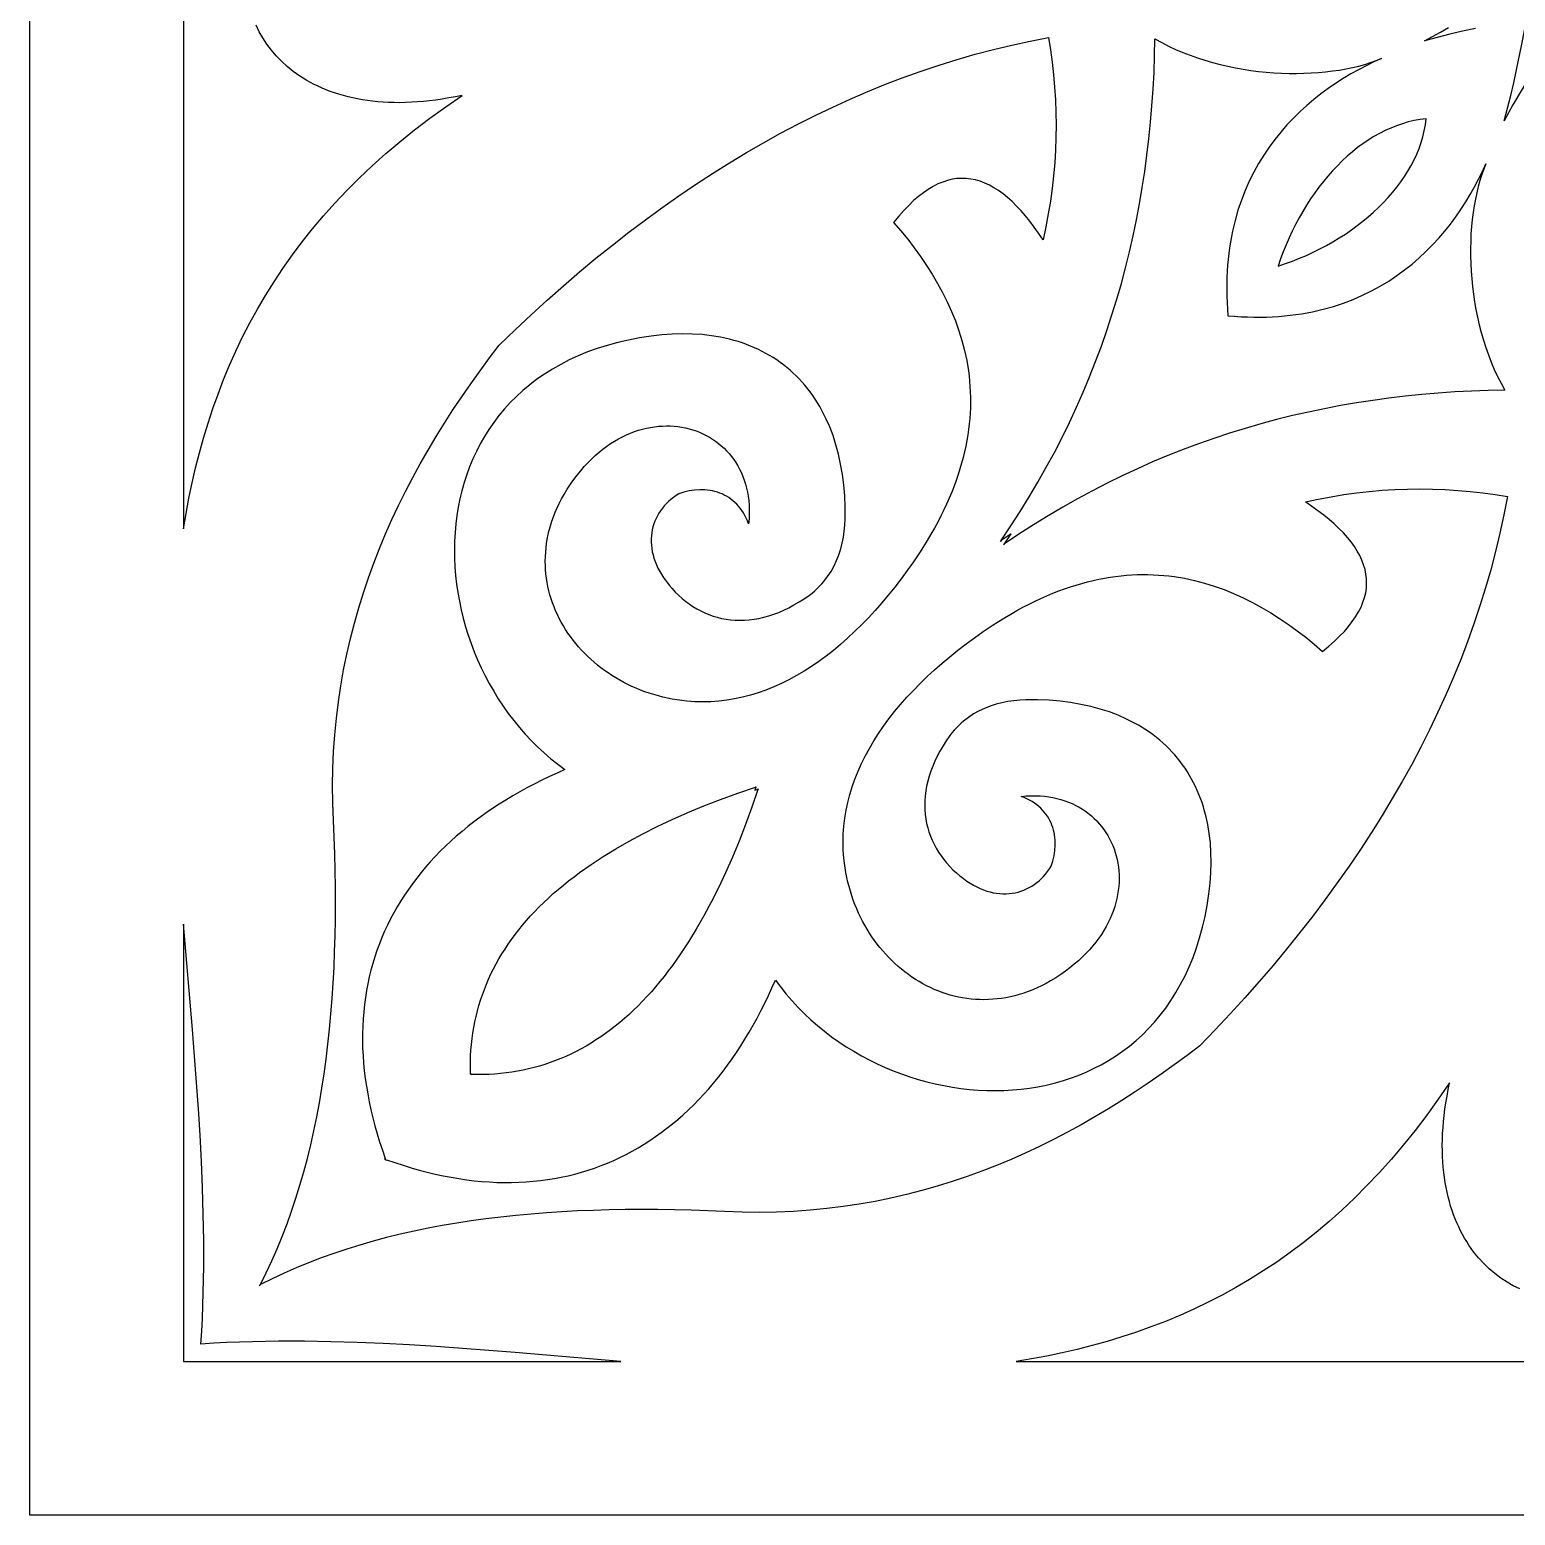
# Model space of a CAD drawing. Extents: x 38.7 to 88.7, y 79 to 129.
# Drawn here: x 38.68 to 62.83, y 79.02 to 103.17 of the extents above; entities that cross this region are included whole.
import ezdxf

# ---------------------------------------------------------------- set-up
doc = ezdxf.new("R2010")
doc.units = 0
doc.header["$MEASUREMENT"] = 0
doc.layers.add('LAYER_1', color=18, linetype='CONTINUOUS')

msp = doc.modelspace()

# ---------------------------------------------------------------- linework, layer by layer
at = {"layer": 'LAYER_1'}
for points in [[(38.681, 129.025), (88.681, 129.025), (88.681, 79.025), (38.681, 79.025)], [(42.419, 82.763), (42.413, 82.761), (42.431, 82.777), (42.526, 82.967), (42.617, 83.161), (42.703, 83.358), (42.786, 83.558), (42.864, 83.761), (42.938, 83.968), (43.008, 84.178), (43.074, 84.391), (43.136, 84.607), (43.195, 84.826), (43.249, 85.048), (43.3, 85.273), (43.347, 85.501), (43.391, 85.732), (43.43, 85.966), (43.467, 86.202), (43.5, 86.441), (43.529, 86.683), (43.555, 86.927), (43.578, 87.174), (43.598, 87.424), (43.614, 87.676), (43.628, 87.93), (43.638, 88.187), (43.645, 88.446), (43.65, 88.707), (43.651, 88.971), (43.65, 89.237), (43.646, 89.505), (43.639, 89.775), (43.63, 90.047), (43.618, 90.321), (43.608, 90.606), (43.605, 90.888), (43.609, 91.166), (43.621, 91.441), (43.64, 91.713), (43.666, 91.981), (43.698, 92.247), (43.738, 92.509), (43.784, 92.768), (43.836, 93.025), (43.894, 93.278), (43.959, 93.529), (44.029, 93.777), (44.105, 94.022), (44.187, 94.264), (44.275, 94.504), (44.368, 94.742), (44.466, 94.977), (44.569, 95.21), (44.677, 95.44), (44.79, 95.668), (44.908, 95.894), (45.03, 96.118), (45.157, 96.34), (45.287, 96.559), (45.422, 96.777), (45.561, 96.993), (45.704, 97.208), (45.851, 97.42), (46.001, 97.631), (46.154, 97.84), (46.311, 98.048), (46.57, 98.297), (46.831, 98.541), (47.093, 98.779), (47.356, 99.011), (47.62, 99.237), (47.885, 99.458), (48.152, 99.672), (48.42, 99.881), (48.689, 100.084), (48.959, 100.281), (49.231, 100.472), (49.504, 100.657), (49.778, 100.836), (50.054, 101.009), (50.331, 101.176), (50.609, 101.336), (50.888, 101.491), (51.169, 101.639), (51.451, 101.781), (51.735, 101.917), (52.019, 102.047), (52.305, 102.17), (52.593, 102.287), (52.882, 102.397), (53.172, 102.501), (53.464, 102.599), (53.757, 102.69), (54.052, 102.775), (54.347, 102.853), (54.645, 102.924), (54.944, 102.989), (55.244, 103.048), (55.275, 102.846), (55.302, 102.644), (55.325, 102.441), (55.342, 102.238), (55.355, 102.034), (55.362, 101.83), (55.365, 101.625), (55.363, 101.42), (55.355, 101.214), (55.343, 101.008), (55.325, 100.801), (55.301, 100.594), (55.273, 100.387), (55.239, 100.179), (55.199, 99.97), (55.153, 99.761), (55.082, 99.866), (55.011, 99.966), (54.939, 100.06), (54.867, 100.148), (54.795, 100.231), (54.722, 100.308), (54.65, 100.38), (54.577, 100.445), (54.503, 100.504), (54.43, 100.558), (54.356, 100.605), (54.282, 100.646), (54.207, 100.681), (54.132, 100.71), (54.057, 100.731), (53.982, 100.747), (53.906, 100.756), (53.83, 100.758), (53.753, 100.753), (53.677, 100.742), (53.599, 100.724), (53.522, 100.698), (53.444, 100.666), (53.366, 100.626), (53.287, 100.579), (53.208, 100.525), (53.129, 100.464), (53.049, 100.395), (52.969, 100.318), (52.888, 100.234), (52.807, 100.142), (52.725, 100.042), (52.841, 99.906), (52.953, 99.768), (53.06, 99.629), (53.162, 99.487), (53.26, 99.343), (53.352, 99.198), (53.439, 99.05), (53.521, 98.9), (53.596, 98.749), (53.665, 98.595), (53.728, 98.439), (53.785, 98.281), (53.834, 98.121), (53.877, 97.959), (53.912, 97.795), (53.939, 97.628), (53.95, 97.545), (53.959, 97.46), (53.965, 97.375), (53.97, 97.29), (53.973, 97.203), (53.973, 97.117), (53.972, 97.03), (53.968, 96.942), (53.962, 96.854), (53.953, 96.765), (53.943, 96.676), (53.93, 96.586), (53.915, 96.495), (53.897, 96.404), (53.878, 96.313), (53.855, 96.221), (53.83, 96.128), (53.803, 96.035), (53.773, 95.941), (53.741, 95.847), (53.706, 95.752), (53.669, 95.657), (53.629, 95.561), (53.586, 95.464), (53.54, 95.367), (53.492, 95.27), (53.441, 95.171), (53.387, 95.073), (53.331, 94.973), (53.271, 94.873), (53.209, 94.773), (53.144, 94.672), (53.046, 94.526), (52.947, 94.385), (52.846, 94.247), (52.743, 94.112), (52.638, 93.982), (52.532, 93.855), (52.424, 93.732), (52.315, 93.613), (52.204, 93.499), (52.091, 93.389), (51.977, 93.283), (51.862, 93.182), (51.746, 93.085), (51.628, 92.993), (51.509, 92.906), (51.389, 92.824), (51.268, 92.747), (51.146, 92.675), (51.023, 92.608), (50.899, 92.547), (50.775, 92.491), (50.649, 92.44), (50.523, 92.395), (50.396, 92.356), (50.268, 92.322), (50.14, 92.295), (50.012, 92.273), (49.883, 92.258), (49.753, 92.249), (49.623, 92.246), (49.493, 92.25), (49.363, 92.26), (49.284, 92.269), (49.205, 92.28), (49.127, 92.293), (49.051, 92.308), (48.975, 92.325), (48.9, 92.344), (48.825, 92.365), (48.752, 92.388), (48.68, 92.413), (48.609, 92.44), (48.539, 92.469), (48.471, 92.499), (48.403, 92.531), (48.337, 92.565), (48.272, 92.601), (48.208, 92.638), (48.146, 92.676), (48.085, 92.717), (48.025, 92.758), (47.967, 92.802), (47.91, 92.846), (47.855, 92.892), (47.801, 92.94), (47.749, 92.989), (47.698, 93.039), (47.649, 93.09), (47.602, 93.143), (47.556, 93.197), (47.513, 93.252), (47.471, 93.308), (47.431, 93.365), (47.392, 93.423), (47.356, 93.482), (47.322, 93.543), (47.289, 93.604), (47.259, 93.666), (47.23, 93.729), (47.204, 93.792), (47.18, 93.857), (47.158, 93.922), (47.138, 93.988), (47.12, 94.055), (47.105, 94.122), (47.092, 94.19), (47.081, 94.258), (47.073, 94.327), (47.067, 94.397), (47.063, 94.467), (47.062, 94.537), (47.064, 94.608), (47.068, 94.679), (47.074, 94.75), (47.084, 94.822), (47.095, 94.894), (47.11, 94.966), (47.127, 95.039), (47.147, 95.111), (47.17, 95.184), (47.196, 95.256), (47.224, 95.329), (47.256, 95.401), (47.29, 95.474), (47.328, 95.546), (47.368, 95.619), (47.419, 95.703), (47.472, 95.784), (47.526, 95.861), (47.582, 95.935), (47.638, 96.005), (47.696, 96.072), (47.754, 96.135), (47.814, 96.195), (47.875, 96.252), (47.936, 96.305), (47.998, 96.355), (48.061, 96.402), (48.124, 96.445), (48.188, 96.486), (48.252, 96.523), (48.317, 96.557), (48.382, 96.588), (48.447, 96.616), (48.512, 96.641), (48.578, 96.662), (48.643, 96.681), (48.708, 96.697), (48.773, 96.71), (48.838, 96.72), (48.902, 96.728), (48.967, 96.732), (49.03, 96.734), (49.093, 96.733), (49.156, 96.729), (49.218, 96.723), (49.279, 96.714), (49.339, 96.702), (49.398, 96.688), (49.456, 96.671), (49.514, 96.652), (49.57, 96.63), (49.624, 96.606), (49.678, 96.58), (49.73, 96.551), (49.781, 96.519), (49.83, 96.486), (49.877, 96.45), (49.923, 96.411), (49.968, 96.371), (50.01, 96.328), (50.05, 96.284), (50.089, 96.237), (50.125, 96.188), (50.159, 96.136), (50.191, 96.083), (50.221, 96.028), (50.249, 95.971), (50.274, 95.912), (50.296, 95.851), (50.316, 95.788), (50.333, 95.724), (50.348, 95.657), (50.36, 95.589), (50.369, 95.519), (50.374, 95.447), (50.377, 95.374), (50.377, 95.299), (50.374, 95.222), (50.367, 95.144), (50.348, 95.191), (50.328, 95.236), (50.306, 95.279), (50.282, 95.32), (50.257, 95.358), (50.23, 95.394), (50.202, 95.428), (50.173, 95.46), (50.142, 95.49), (50.11, 95.518), (50.078, 95.544), (50.043, 95.568), (50.008, 95.589), (49.972, 95.609), (49.936, 95.627), (49.898, 95.642), (49.859, 95.656), (49.82, 95.667), (49.78, 95.677), (49.74, 95.685), (49.657, 95.694), (49.573, 95.696), (49.488, 95.691), (49.402, 95.678), (49.316, 95.657), (49.231, 95.63), (49.187, 95.601), (49.144, 95.571), (49.104, 95.539), (49.066, 95.505), (49.03, 95.47), (48.996, 95.433), (48.965, 95.395), (48.936, 95.355), (48.909, 95.314), (48.884, 95.272), (48.862, 95.229), (48.843, 95.184), (48.826, 95.139), (48.812, 95.092), (48.801, 95.044), (48.792, 94.996), (48.786, 94.946), (48.783, 94.896), (48.783, 94.845), (48.786, 94.794), (48.792, 94.742), (48.801, 94.689), (48.813, 94.636), (48.829, 94.582), (48.847, 94.529), (48.869, 94.474), (48.894, 94.42), (48.923, 94.366), (48.955, 94.311), (48.991, 94.256), (49.031, 94.202), (49.074, 94.147), (49.123, 94.089), (49.175, 94.033), (49.229, 93.98), (49.285, 93.93), (49.342, 93.883), (49.401, 93.839), (49.462, 93.798), (49.524, 93.76), (49.588, 93.726), (49.654, 93.695), (49.721, 93.667), (49.789, 93.643), (49.858, 93.622), (49.929, 93.605), (50.001, 93.592), (50.074, 93.582), (50.148, 93.576), (50.224, 93.574), (50.3, 93.576), (50.377, 93.582), (50.455, 93.591), (50.534, 93.605), (50.614, 93.623), (50.694, 93.646), (50.775, 93.672), (50.856, 93.703), (50.939, 93.738), (51.021, 93.778), (51.104, 93.823), (51.187, 93.871), (51.271, 93.925), (51.355, 93.984), (51.399, 94.017), (51.441, 94.053), (51.481, 94.089), (51.519, 94.126), (51.555, 94.164), (51.589, 94.204), (51.652, 94.285), (51.707, 94.369), (51.756, 94.457), (51.798, 94.547), (51.834, 94.639), (51.864, 94.733), (51.888, 94.829), (51.907, 94.926), (51.921, 95.024), (51.931, 95.122), (51.937, 95.22), (51.939, 95.318), (51.937, 95.415), (51.929, 95.597), (51.914, 95.774), (51.892, 95.946), (51.863, 96.111), (51.828, 96.272), (51.787, 96.426), (51.739, 96.575), (51.685, 96.717), (51.625, 96.854), (51.592, 96.92), (51.559, 96.985), (51.523, 97.048), (51.486, 97.109), (51.448, 97.169), (51.409, 97.228), (51.367, 97.285), (51.325, 97.34), (51.281, 97.394), (51.236, 97.446), (51.189, 97.497), (51.141, 97.546), (51.091, 97.593), (51.041, 97.639), (50.989, 97.683), (50.935, 97.725), (50.881, 97.766), (50.825, 97.805), (50.767, 97.843), (50.709, 97.879), (50.649, 97.913), (50.588, 97.945), (50.526, 97.976), (50.462, 98.005), (50.397, 98.032), (50.332, 98.058), (50.265, 98.082), (50.196, 98.104), (50.127, 98.124), (50.056, 98.143), (49.912, 98.175), (49.763, 98.2), (49.61, 98.217), (49.453, 98.227), (49.292, 98.23), (49.126, 98.226), (48.957, 98.214), (48.784, 98.194), (48.596, 98.165), (48.415, 98.13), (48.239, 98.09), (48.07, 98.043), (47.906, 97.992), (47.749, 97.935), (47.597, 97.873), (47.452, 97.806), (47.312, 97.734), (47.178, 97.658), (47.049, 97.577), (46.927, 97.492), (46.81, 97.403), (46.698, 97.31), (46.592, 97.213), (46.492, 97.113), (46.397, 97.009), (46.308, 96.901), (46.224, 96.791), (46.146, 96.677), (46.073, 96.561), (46.005, 96.442), (45.942, 96.32), (45.885, 96.196), (45.832, 96.07), (45.785, 95.942), (45.743, 95.812), (45.706, 95.68), (45.674, 95.547), (45.647, 95.412), (45.625, 95.276), (45.608, 95.139), (45.595, 95.001), (45.588, 94.862), (45.585, 94.723), (45.587, 94.583), (45.593, 94.443), (45.604, 94.303), (45.62, 94.163), (45.64, 94.023), (45.665, 93.884), (45.694, 93.745), (45.728, 93.606), (45.766, 93.469), (45.808, 93.332), (45.855, 93.197), (45.906, 93.063), (45.961, 92.931), (46.02, 92.8), (46.084, 92.671), (46.151, 92.544), (46.223, 92.419), (46.298, 92.297), (46.378, 92.177), (46.461, 92.059), (46.549, 91.945), (46.64, 91.833), (46.735, 91.724), (46.834, 91.619), (46.936, 91.517), (47.042, 91.419), (47.152, 91.324), (47.265, 91.233), (47.382, 91.147), (47.254, 91.09), (47.128, 91.032), (47.005, 90.973), (46.883, 90.912), (46.764, 90.849), (46.648, 90.785), (46.534, 90.719), (46.422, 90.652), (46.312, 90.584), (46.205, 90.514), (46.101, 90.442), (45.999, 90.369), (45.899, 90.295), (45.802, 90.219), (45.708, 90.141), (45.615, 90.063), (45.526, 89.983), (45.439, 89.901), (45.354, 89.818), (45.273, 89.734), (45.193, 89.648), (45.117, 89.561), (45.043, 89.473), (44.971, 89.383), (44.902, 89.292), (44.836, 89.2), (44.773, 89.106), (44.712, 89.011), (44.654, 88.915), (44.599, 88.818), (44.547, 88.719), (44.497, 88.619), (44.45, 88.518), (44.406, 88.415), (44.365, 88.312), (44.326, 88.207), (44.291, 88.101), (44.258, 87.994), (44.228, 87.885), (44.201, 87.776), (44.177, 87.665), (44.156, 87.553), (44.137, 87.44), (44.122, 87.326), (44.11, 87.211), (44.1, 87.095), (44.094, 86.977), (44.091, 86.859), (44.09, 86.739), (44.093, 86.619), (44.099, 86.497), (44.108, 86.375), (44.12, 86.251), (44.135, 86.126), (44.153, 86.001), (44.175, 85.874), (44.199, 85.746), (44.227, 85.618), (44.258, 85.488), (44.292, 85.358), (44.329, 85.226), (44.369, 85.094), (44.413, 84.96), (44.46, 84.826), (44.448, 84.814), (44.448, 84.814), (44.448, 84.814), (44.454, 84.814), (44.457, 84.814), (44.46, 84.816), (44.461, 84.812), (44.465, 84.811), (44.463, 84.808), (44.463, 84.807), (44.464, 84.807), (44.467, 84.809), (44.468, 84.805), (44.472, 84.804), (44.469, 84.801), (44.47, 84.798), (44.47, 84.792), (44.47, 84.792), (44.47, 84.792), (44.482, 84.804), (44.616, 84.757), (44.749, 84.714), (44.882, 84.673), (45.013, 84.636), (45.144, 84.602), (45.273, 84.571), (45.402, 84.543), (45.53, 84.519), (45.656, 84.497), (45.782, 84.479), (45.907, 84.464), (46.03, 84.452), (46.153, 84.443), (46.275, 84.437), (46.395, 84.435), (46.515, 84.435), (46.633, 84.438), (46.751, 84.445), (46.867, 84.454), (46.982, 84.466), (47.096, 84.482), (47.209, 84.5), (47.321, 84.521), (47.432, 84.545), (47.541, 84.572), (47.65, 84.602), (47.757, 84.635), (47.863, 84.67), (47.968, 84.709), (48.071, 84.75), (48.174, 84.794), (48.275, 84.841), (48.375, 84.891), (48.474, 84.943), (48.571, 84.998), (48.667, 85.056), (48.762, 85.117), (48.856, 85.18), (48.948, 85.246), (49.039, 85.315), (49.129, 85.387), (49.217, 85.461), (49.304, 85.537), (49.39, 85.617), (49.474, 85.698), (49.557, 85.783), (49.638, 85.87), (49.719, 85.959), (49.797, 86.051), (49.875, 86.146), (49.951, 86.243), (50.025, 86.343), (50.098, 86.445), (50.17, 86.549), (50.24, 86.656), (50.308, 86.766), (50.375, 86.877), (50.441, 86.992), (50.505, 87.108), (50.568, 87.227), (50.629, 87.348), (50.688, 87.472), (50.746, 87.598), (50.803, 87.726), (50.889, 87.609), (50.98, 87.496), (51.074, 87.386), (51.173, 87.28), (51.275, 87.178), (51.38, 87.079), (51.489, 86.984), (51.601, 86.893), (51.715, 86.805), (51.833, 86.722), (51.953, 86.642), (52.075, 86.567), (52.2, 86.495), (52.327, 86.428), (52.456, 86.364), (52.587, 86.305), (52.719, 86.25), (52.853, 86.199), (52.988, 86.152), (53.125, 86.11), (53.262, 86.072), (53.4, 86.038), (53.539, 86.009), (53.679, 85.984), (53.819, 85.964), (53.959, 85.948), (54.099, 85.937), (54.239, 85.931), (54.379, 85.929), (54.518, 85.932), (54.657, 85.939), (54.795, 85.952), (54.932, 85.969), (55.068, 85.991), (55.203, 86.018), (55.336, 86.05), (55.468, 86.087), (55.598, 86.129), (55.726, 86.176), (55.852, 86.229), (55.976, 86.286), (56.098, 86.349), (56.217, 86.416), (56.333, 86.49), (56.447, 86.568), (56.557, 86.652), (56.665, 86.741), (56.769, 86.836), (56.869, 86.936), (56.966, 87.042), (57.059, 87.153), (57.148, 87.27), (57.233, 87.393), (57.314, 87.521), (57.39, 87.656), (57.462, 87.795), (57.529, 87.941), (57.591, 88.093), (57.648, 88.25), (57.699, 88.414), (57.745, 88.583), (57.786, 88.759), (57.821, 88.94), (57.85, 89.128), (57.87, 89.301), (57.882, 89.47), (57.886, 89.636), (57.883, 89.797), (57.873, 89.954), (57.856, 90.107), (57.831, 90.256), (57.799, 90.4), (57.78, 90.471), (57.76, 90.54), (57.738, 90.609), (57.714, 90.676), (57.688, 90.741), (57.661, 90.806), (57.632, 90.87), (57.601, 90.932), (57.569, 90.993), (57.535, 91.053), (57.499, 91.111), (57.461, 91.168), (57.422, 91.224), (57.381, 91.279), (57.339, 91.333), (57.295, 91.385), (57.249, 91.435), (57.202, 91.485), (57.153, 91.533), (57.102, 91.58), (57.05, 91.625), (56.996, 91.669), (56.941, 91.711), (56.884, 91.753), (56.825, 91.792), (56.765, 91.83), (56.704, 91.867), (56.641, 91.903), (56.576, 91.936), (56.51, 91.969), (56.373, 92.029), (56.231, 92.083), (56.082, 92.131), (55.928, 92.172), (55.768, 92.207), (55.602, 92.236), (55.43, 92.258), (55.254, 92.273), (55.071, 92.281), (54.974, 92.283), (54.876, 92.281), (54.778, 92.275), (54.68, 92.266), (54.582, 92.251), (54.485, 92.232), (54.389, 92.208), (54.295, 92.178), (54.203, 92.142), (54.113, 92.1), (54.025, 92.052), (53.941, 91.996), (53.86, 91.934), (53.82, 91.899), (53.782, 91.863), (53.745, 91.825), (53.709, 91.785), (53.673, 91.743), (53.639, 91.699), (53.581, 91.615), (53.527, 91.531), (53.478, 91.448), (53.434, 91.365), (53.394, 91.282), (53.359, 91.2), (53.328, 91.119), (53.301, 91.038), (53.279, 90.958), (53.261, 90.878), (53.247, 90.799), (53.237, 90.721), (53.232, 90.644), (53.23, 90.568), (53.232, 90.492), (53.238, 90.418), (53.248, 90.345), (53.261, 90.273), (53.278, 90.202), (53.299, 90.133), (53.323, 90.065), (53.351, 89.998), (53.382, 89.932), (53.416, 89.868), (53.454, 89.806), (53.495, 89.745), (53.539, 89.686), (53.586, 89.629), (53.636, 89.573), (53.689, 89.519), (53.745, 89.468), (53.803, 89.418), (53.858, 89.375), (53.912, 89.335), (53.967, 89.299), (54.022, 89.267), (54.076, 89.239), (54.13, 89.213), (54.184, 89.191), (54.238, 89.173), (54.292, 89.157), (54.345, 89.145), (54.397, 89.136), (54.45, 89.13), (54.501, 89.127), (54.552, 89.127), (54.602, 89.13), (54.652, 89.136), (54.7, 89.145), (54.748, 89.156), (54.794, 89.17), (54.84, 89.187), (54.885, 89.207), (54.928, 89.228), (54.97, 89.253), (55.011, 89.28), (55.051, 89.309), (55.089, 89.34), (55.126, 89.374), (55.161, 89.41), (55.195, 89.448), (55.227, 89.489), (55.257, 89.531), (55.286, 89.575), (55.314, 89.66), (55.334, 89.746), (55.347, 89.832), (55.352, 89.917), (55.35, 90.001), (55.341, 90.084), (55.333, 90.124), (55.323, 90.164), (55.312, 90.203), (55.298, 90.242), (55.283, 90.28), (55.265, 90.317), (55.245, 90.353), (55.224, 90.388), (55.2, 90.422), (55.174, 90.455), (55.146, 90.486), (55.116, 90.517), (55.084, 90.546), (55.05, 90.574), (55.014, 90.601), (54.976, 90.626), (54.935, 90.65), (54.892, 90.672), (54.848, 90.692), (54.8, 90.711), (54.879, 90.718), (54.955, 90.721), (55.03, 90.721), (55.104, 90.719), (55.175, 90.713), (55.245, 90.704), (55.313, 90.692), (55.38, 90.678), (55.444, 90.66), (55.507, 90.64), (55.568, 90.618), (55.627, 90.593), (55.684, 90.565), (55.739, 90.536), (55.792, 90.503), (55.844, 90.469), (55.893, 90.433), (55.939, 90.394), (55.984, 90.354), (56.027, 90.312), (56.067, 90.267), (56.106, 90.222), (56.142, 90.174), (56.175, 90.125), (56.207, 90.074), (56.236, 90.022), (56.262, 89.968), (56.286, 89.914), (56.308, 89.857), (56.327, 89.8), (56.344, 89.742), (56.358, 89.683), (56.37, 89.623), (56.379, 89.562), (56.385, 89.5), (56.389, 89.437), (56.39, 89.374), (56.388, 89.31), (56.384, 89.246), (56.376, 89.182), (56.366, 89.117), (56.353, 89.052), (56.337, 88.987), (56.318, 88.921), (56.296, 88.856), (56.272, 88.791), (56.244, 88.726), (56.213, 88.661), (56.179, 88.596), (56.142, 88.532), (56.101, 88.468), (56.058, 88.405), (56.011, 88.342), (55.961, 88.28), (55.908, 88.219), (55.851, 88.158), (55.791, 88.098), (55.728, 88.04), (55.661, 87.982), (55.591, 87.926), (55.517, 87.87), (55.44, 87.816), (55.359, 87.764), (55.275, 87.712), (55.202, 87.672), (55.13, 87.634), (55.057, 87.6), (54.985, 87.569), (54.912, 87.54), (54.839, 87.514), (54.767, 87.491), (54.694, 87.471), (54.622, 87.454), (54.55, 87.439), (54.478, 87.428), (54.406, 87.418), (54.335, 87.412), (54.264, 87.408), (54.193, 87.406), (54.123, 87.407), (54.053, 87.411), (53.983, 87.417), (53.914, 87.425), (53.846, 87.436), (53.778, 87.449), (53.711, 87.464), (53.644, 87.482), (53.578, 87.502), (53.513, 87.524), (53.448, 87.548), (53.384, 87.574), (53.322, 87.603), (53.26, 87.633), (53.198, 87.666), (53.138, 87.7), (53.079, 87.736), (53.021, 87.775), (52.964, 87.815), (52.908, 87.857), (52.853, 87.901), (52.799, 87.946), (52.746, 87.993), (52.695, 88.042), (52.645, 88.093), (52.596, 88.145), (52.548, 88.199), (52.502, 88.254), (52.457, 88.311), (52.414, 88.369), (52.372, 88.429), (52.332, 88.49), (52.293, 88.552), (52.256, 88.616), (52.221, 88.681), (52.187, 88.747), (52.155, 88.815), (52.125, 88.884), (52.096, 88.954), (52.069, 89.024), (52.044, 89.097), (52.021, 89.17), (52, 89.244), (51.981, 89.319), (51.964, 89.395), (51.949, 89.472), (51.935, 89.549), (51.924, 89.628), (51.916, 89.707), (51.905, 89.838), (51.902, 89.968), (51.905, 90.097), (51.914, 90.227), (51.929, 90.356), (51.951, 90.485), (51.978, 90.613), (52.012, 90.74), (52.051, 90.867), (52.096, 90.993), (52.146, 91.119), (52.202, 91.244), (52.264, 91.367), (52.331, 91.49), (52.403, 91.612), (52.48, 91.733), (52.562, 91.853), (52.649, 91.972), (52.741, 92.09), (52.838, 92.206), (52.939, 92.322), (53.045, 92.435), (53.155, 92.548), (53.269, 92.659), (53.388, 92.768), (53.511, 92.876), (53.637, 92.982), (53.768, 93.087), (53.902, 93.19), (54.041, 93.291), (54.182, 93.39), (54.328, 93.488), (54.429, 93.553), (54.529, 93.615), (54.629, 93.675), (54.728, 93.731), (54.827, 93.785), (54.925, 93.836), (55.023, 93.884), (55.12, 93.93), (55.217, 93.972), (55.313, 94.013), (55.408, 94.05), (55.503, 94.085), (55.597, 94.117), (55.691, 94.147), (55.784, 94.174), (55.877, 94.199), (55.969, 94.222), (56.06, 94.241), (56.151, 94.259), (56.242, 94.274), (56.332, 94.287), (56.421, 94.297), (56.51, 94.306), (56.598, 94.312), (56.686, 94.316), (56.773, 94.317), (56.859, 94.317), (56.945, 94.314), (57.031, 94.309), (57.116, 94.303), (57.2, 94.294), (57.284, 94.283), (57.451, 94.256), (57.615, 94.221), (57.777, 94.178), (57.937, 94.129), (58.095, 94.072), (58.251, 94.009), (58.404, 93.94), (58.556, 93.865), (58.706, 93.783), (58.854, 93.696), (58.999, 93.604), (59.143, 93.506), (59.285, 93.404), (59.424, 93.297), (59.562, 93.185), (59.698, 93.069), (59.798, 93.151), (59.89, 93.232), (59.974, 93.313), (60.051, 93.393), (60.12, 93.473), (60.181, 93.552), (60.235, 93.631), (60.282, 93.71), (60.322, 93.788), (60.354, 93.866), (60.38, 93.943), (60.398, 94.021), (60.409, 94.098), (60.414, 94.174), (60.412, 94.25), (60.403, 94.326), (60.387, 94.401), (60.365, 94.476), (60.337, 94.551), (60.302, 94.626), (60.261, 94.7), (60.214, 94.774), (60.16, 94.847), (60.101, 94.921), (60.035, 94.994), (59.964, 95.066), (59.887, 95.139), (59.804, 95.211), (59.716, 95.283), (59.622, 95.355), (59.522, 95.426), (59.417, 95.497), (59.626, 95.543), (59.835, 95.583), (60.043, 95.617), (60.25, 95.646), (60.457, 95.669), (60.664, 95.687), (60.87, 95.699), (61.076, 95.707), (61.281, 95.709), (61.486, 95.706), (61.69, 95.699), (61.894, 95.686), (62.097, 95.669), (62.3, 95.646), (62.502, 95.619), (62.704, 95.588), (62.645, 95.288), (62.58, 94.989), (62.509, 94.692), (62.431, 94.396), (62.346, 94.101), (62.255, 93.808), (62.157, 93.516), (62.053, 93.226), (61.943, 92.937), (61.826, 92.65), (61.702, 92.363), (61.573, 92.079), (61.437, 91.795), (61.295, 91.513), (61.147, 91.232), (60.992, 90.953), (60.831, 90.675), (60.665, 90.398), (60.492, 90.122), (60.313, 89.848), (60.128, 89.575), (59.937, 89.304), (59.74, 89.033), (59.537, 88.764), (59.328, 88.496), (59.113, 88.229), (58.893, 87.964), (58.667, 87.7), (58.435, 87.437), (58.197, 87.175), (57.953, 86.914), (57.704, 86.655), (57.496, 86.498), (57.287, 86.345), (57.076, 86.195), (56.863, 86.048), (56.649, 85.906), (56.433, 85.767), (56.215, 85.632), (55.995, 85.501), (55.774, 85.374), (55.55, 85.252), (55.324, 85.134), (55.096, 85.021), (54.865, 84.913), (54.633, 84.81), (54.398, 84.712), (54.16, 84.619), (53.92, 84.531), (53.678, 84.449), (53.432, 84.373), (53.185, 84.303), (52.934, 84.238), (52.681, 84.18), (52.424, 84.128), (52.165, 84.082), (51.903, 84.043), (51.637, 84.01), (51.369, 83.984), (51.097, 83.965), (50.822, 83.954), (50.544, 83.949), (50.262, 83.952), (49.977, 83.962), (49.703, 83.974), (49.431, 83.983), (49.161, 83.99), (48.893, 83.994), (48.627, 83.995), (48.363, 83.994), (48.102, 83.99), (47.843, 83.982), (47.586, 83.972), (47.332, 83.958), (47.08, 83.942), (46.83, 83.922), (46.583, 83.899), (46.339, 83.873), (46.097, 83.844), (45.858, 83.811), (45.622, 83.774), (45.388, 83.735), (45.157, 83.691), (44.929, 83.644), (44.704, 83.593), (44.482, 83.539), (44.263, 83.48), (44.047, 83.418), (43.834, 83.352), (43.624, 83.282), (43.417, 83.208), (43.214, 83.13), (43.014, 83.047), (42.817, 82.961), (42.623, 82.87), (42.433, 82.775), (42.417, 82.758)], [(56.972, 103.024), (57.082, 102.964), (57.194, 102.907), (57.308, 102.854), (57.424, 102.805), (57.543, 102.759), (57.663, 102.716), (57.784, 102.677), (57.907, 102.642), (58.03, 102.61), (58.155, 102.581), (58.28, 102.555), (58.405, 102.533), (58.531, 102.513), (58.656, 102.497), (58.781, 102.485), (58.906, 102.475), (59.03, 102.468), (59.153, 102.464), (59.275, 102.464), (59.395, 102.466), (59.514, 102.471), (59.631, 102.479), (59.746, 102.49), (59.859, 102.503), (59.97, 102.519), (60.077, 102.538), (60.182, 102.56), (60.284, 102.584), (60.383, 102.611), (60.478, 102.641), (60.569, 102.673), (60.656, 102.707), (60.53, 102.65), (60.405, 102.589), (60.28, 102.524), (60.155, 102.455), (60.032, 102.381), (59.91, 102.302), (59.79, 102.22), (59.671, 102.132), (59.555, 102.041), (59.442, 101.944), (59.331, 101.843), (59.223, 101.737), (59.118, 101.626), (59.017, 101.51), (58.921, 101.39), (58.828, 101.264), (58.74, 101.133), (58.656, 100.998), (58.578, 100.857), (58.505, 100.71), (58.438, 100.559), (58.377, 100.402), (58.322, 100.24), (58.274, 100.072), (58.253, 99.986), (58.233, 99.898), (58.215, 99.81), (58.198, 99.719), (58.184, 99.628), (58.172, 99.535), (58.161, 99.44), (58.152, 99.344), (58.146, 99.247), (58.141, 99.148), (58.139, 99.048), (58.139, 98.946), (58.14, 98.843), (58.144, 98.739), (58.151, 98.632), (58.159, 98.525), (58.267, 98.516), (58.373, 98.509), (58.478, 98.504), (58.581, 98.501), (58.683, 98.501), (58.784, 98.503), (58.882, 98.507), (58.98, 98.513), (59.076, 98.521), (59.171, 98.531), (59.264, 98.542), (59.355, 98.556), (59.446, 98.572), (59.535, 98.589), (59.622, 98.609), (59.708, 98.63), (59.877, 98.677), (60.039, 98.731), (60.197, 98.791), (60.348, 98.857), (60.495, 98.929), (60.636, 99.007), (60.773, 99.089), (60.904, 99.176), (61.03, 99.268), (61.151, 99.364), (61.267, 99.465), (61.378, 99.568), (61.484, 99.676), (61.586, 99.786), (61.683, 99.899), (61.775, 100.015), (61.863, 100.133), (61.946, 100.252), (62.025, 100.374), (62.099, 100.497), (62.169, 100.62), (62.234, 100.745), (62.296, 100.87), (62.353, 100.995), (62.318, 100.908), (62.285, 100.818), (62.255, 100.723), (62.228, 100.625), (62.203, 100.524), (62.181, 100.419), (62.161, 100.312), (62.144, 100.202), (62.13, 100.089), (62.119, 99.974), (62.11, 99.858), (62.105, 99.739), (62.102, 99.619), (62.102, 99.497), (62.105, 99.374), (62.112, 99.251), (62.121, 99.126), (62.134, 99.001), (62.149, 98.876), (62.168, 98.751), (62.19, 98.625), (62.216, 98.5), (62.244, 98.376), (62.277, 98.252), (62.312, 98.13), (62.351, 98.008), (62.393, 97.888), (62.44, 97.77), (62.489, 97.653), (62.542, 97.538), (62.599, 97.426), (62.66, 97.316), (62.387, 97.31), (62.116, 97.3), (61.846, 97.286), (61.577, 97.267), (61.309, 97.244), (61.042, 97.217), (60.777, 97.185), (60.512, 97.149), (60.249, 97.109), (59.987, 97.063), (59.726, 97.013), (59.466, 96.959), (59.207, 96.9), (58.95, 96.836), (58.694, 96.767), (58.438, 96.693), (58.185, 96.615), (57.932, 96.531), (57.681, 96.443), (57.43, 96.349), (57.181, 96.25), (56.934, 96.147), (56.687, 96.038), (56.442, 95.923), (56.198, 95.804), (55.956, 95.679), (55.714, 95.549), (55.474, 95.413), (55.236, 95.272), (54.998, 95.125), (54.762, 94.973), (54.527, 94.815), (54.515, 94.803), (54.52, 94.81), (54.512, 94.805), (54.525, 94.818), (54.636, 94.98), (54.474, 94.869), (54.461, 94.857), (54.466, 94.864), (54.459, 94.859), (54.471, 94.871), (54.63, 95.107), (54.782, 95.343), (54.929, 95.581), (55.071, 95.82), (55.206, 96.061), (55.337, 96.303), (55.462, 96.546), (55.582, 96.791), (55.696, 97.036), (55.805, 97.283), (55.909, 97.532), (56.008, 97.781), (56.101, 98.032), (56.19, 98.284), (56.274, 98.537), (56.352, 98.792), (56.426, 99.048), (56.494, 99.304), (56.558, 99.563), (56.618, 99.822), (56.672, 100.082), (56.722, 100.344), (56.767, 100.607), (56.807, 100.871), (56.843, 101.136), (56.875, 101.402), (56.902, 101.67), (56.924, 101.938), (56.943, 102.208), (56.957, 102.479), (56.967, 102.751)], [(58.976, 99.332), (59.093, 99.371), (59.208, 99.413), (59.322, 99.458), (59.435, 99.506), (59.546, 99.557), (59.654, 99.611), (59.761, 99.667), (59.866, 99.727), (59.968, 99.789), (60.068, 99.853), (60.166, 99.92), (60.26, 99.989), (60.352, 100.06), (60.441, 100.133), (60.527, 100.209), (60.609, 100.286), (60.689, 100.366), (60.764, 100.447), (60.836, 100.53), (60.905, 100.614), (60.969, 100.7), (61.029, 100.788), (61.085, 100.877), (61.137, 100.967), (61.185, 101.058), (61.227, 101.151), (61.266, 101.244), (61.299, 101.339), (61.327, 101.434), (61.35, 101.53), (61.368, 101.627), (61.38, 101.724), (61.283, 101.713), (61.186, 101.696), (61.09, 101.674), (60.994, 101.646), (60.899, 101.614), (60.806, 101.576), (60.713, 101.534), (60.621, 101.487), (60.531, 101.436), (60.441, 101.38), (60.354, 101.321), (60.267, 101.257), (60.182, 101.189), (60.099, 101.117), (60.017, 101.042), (59.938, 100.963), (59.86, 100.881), (59.784, 100.795), (59.71, 100.707), (59.638, 100.615), (59.569, 100.52), (59.502, 100.423), (59.437, 100.324), (59.374, 100.221), (59.315, 100.117), (59.258, 100.01), (59.203, 99.901), (59.152, 99.791), (59.103, 99.678), (59.058, 99.564), (59.015, 99.449)], [(45.859, 86.203), (45.85, 86.203), (45.846, 86.198), (45.846, 86.203), (45.841, 86.203), (45.845, 86.207), (45.844, 86.303), (45.845, 86.399), (45.848, 86.493), (45.854, 86.587), (45.862, 86.68), (45.872, 86.773), (45.885, 86.864), (45.9, 86.955), (45.917, 87.045), (45.937, 87.135), (45.959, 87.224), (45.983, 87.311), (46.01, 87.399), (46.039, 87.485), (46.071, 87.571), (46.104, 87.656), (46.141, 87.74), (46.179, 87.824), (46.22, 87.906), (46.263, 87.988), (46.309, 88.07), (46.357, 88.15), (46.407, 88.23), (46.459, 88.309), (46.514, 88.387), (46.572, 88.465), (46.631, 88.542), (46.693, 88.618), (46.757, 88.693), (46.824, 88.768), (46.893, 88.842), (46.964, 88.915), (47.038, 88.987), (47.114, 89.059), (47.192, 89.13), (47.273, 89.2), (47.356, 89.269), (47.441, 89.338), (47.529, 89.406), (47.619, 89.473), (47.806, 89.605), (48.003, 89.734), (48.208, 89.861), (48.423, 89.984), (48.648, 90.104), (48.882, 90.221), (49.125, 90.336), (49.377, 90.447), (49.639, 90.555), (49.91, 90.661), (50.19, 90.763), (50.48, 90.862), (50.486, 90.868), (50.487, 90.868), (50.485, 90.865), (50.489, 90.866), (50.489, 90.865), (50.483, 90.859), (50.468, 90.812), (50.515, 90.828), (50.521, 90.833), (50.522, 90.833), (50.521, 90.829), (50.524, 90.831), (50.524, 90.83), (50.519, 90.824), (50.419, 90.535), (50.317, 90.254), (50.211, 89.983), (50.103, 89.721), (49.992, 89.469), (49.877, 89.226), (49.76, 88.992), (49.64, 88.768), (49.517, 88.552), (49.39, 88.347), (49.261, 88.15), (49.129, 87.963), (49.062, 87.873), (48.994, 87.785), (48.925, 87.7), (48.856, 87.617), (48.786, 87.536), (48.715, 87.458), (48.643, 87.382), (48.571, 87.308), (48.498, 87.237), (48.424, 87.168), (48.349, 87.102), (48.274, 87.037), (48.198, 86.975), (48.121, 86.916), (48.043, 86.858), (47.965, 86.804), (47.886, 86.751), (47.806, 86.701), (47.726, 86.653), (47.644, 86.607), (47.562, 86.564), (47.479, 86.523), (47.396, 86.485), (47.312, 86.449), (47.227, 86.415), (47.141, 86.383), (47.054, 86.354), (46.967, 86.327), (46.879, 86.303), (46.791, 86.281), (46.701, 86.261), (46.611, 86.244), (46.52, 86.229), (46.428, 86.216), (46.336, 86.206), (46.243, 86.198), (46.149, 86.192), (46.055, 86.189), (45.959, 86.188), (45.863, 86.189), (45.859, 86.185), (45.859, 86.189), (45.854, 86.19), (45.859, 86.194)], [(48.288, 81.525), (46.574, 81.671), (46.144, 81.706), (45.715, 81.738), (45.286, 81.768), (44.857, 81.795), (44.429, 81.817), (44.002, 81.835), (43.575, 81.847), (43.15, 81.854), (42.726, 81.854), (42.303, 81.846), (42.093, 81.84), (41.882, 81.831), (41.673, 81.82), (41.463, 81.807), (41.476, 82.017), (41.487, 82.226), (41.496, 82.437), (41.502, 82.647), (41.51, 83.07), (41.51, 83.494), (41.503, 83.92), (41.491, 84.346), (41.473, 84.774), (41.45, 85.202), (41.424, 85.631), (41.394, 86.06), (41.361, 86.489), (41.327, 86.919), (41.181, 88.634), (41.181, 81.525)]]:
    msp.add_lwpolyline(points, close=True, dxfattribs=at)
for points in [[(41.181, 112.989), (41.181, 95.061), (41.222, 95.311), (41.269, 95.559), (41.32, 95.806), (41.377, 96.051), (41.439, 96.294), (41.506, 96.536), (41.579, 96.776), (41.657, 97.015), (41.742, 97.252), (41.832, 97.487), (41.929, 97.72), (42.033, 97.951), (42.142, 98.18), (42.259, 98.407), (42.383, 98.632), (42.514, 98.856), (42.652, 99.077), (42.797, 99.295), (42.95, 99.512), (43.111, 99.726), (43.28, 99.938), (43.457, 100.148), (43.642, 100.355), (43.836, 100.56), (44.038, 100.763), (44.249, 100.962), (44.47, 101.16), (44.699, 101.354), (44.937, 101.546), (45.185, 101.736), (45.443, 101.922), (45.71, 102.106), (45.601, 102.084), (45.494, 102.064), (45.388, 102.046), (45.284, 102.031), (45.182, 102.018), (45.082, 102.008), (44.983, 102), (44.886, 101.994), (44.791, 101.99), (44.697, 101.988), (44.605, 101.989), (44.515, 101.991), (44.427, 101.996), (44.34, 102.003), (44.255, 102.011), (44.172, 102.022), (44.09, 102.034), (44.01, 102.049), (43.932, 102.065), (43.856, 102.083), (43.781, 102.102), (43.708, 102.124), (43.637, 102.147), (43.567, 102.171), (43.499, 102.197), (43.433, 102.225), (43.369, 102.254), (43.306, 102.285), (43.245, 102.317), (43.186, 102.35), (43.128, 102.385), (43.073, 102.421), (42.966, 102.497), (42.867, 102.577), (42.774, 102.662), (42.688, 102.751), (42.609, 102.844), (42.537, 102.94), (42.472, 103.04), (42.413, 103.142), (42.362, 103.247)], [(62.182, 103.195), (61.974, 103.15), (61.767, 103.102), (61.56, 103.05), (61.355, 102.993), (61.486, 103.063), (61.616, 103.136), (61.744, 103.211)], [(63.607, 103.205), (63.505, 103.057), (63.244, 102.674), (63.096, 102.448), (62.943, 102.207), (62.791, 101.954), (62.718, 101.825), (62.647, 101.695), (62.703, 101.9), (62.755, 102.105), (62.804, 102.312), (62.849, 102.52), (62.934, 102.938), (63.015, 103.358)], [(62.903, 82.706), (62.798, 82.757), (62.696, 82.816), (62.596, 82.881), (62.5, 82.953), (62.407, 83.032), (62.318, 83.118), (62.233, 83.211), (62.153, 83.31), (62.077, 83.417), (62.041, 83.473), (62.006, 83.53), (61.973, 83.589), (61.941, 83.65), (61.91, 83.713), (61.881, 83.777), (61.853, 83.843), (61.827, 83.911), (61.802, 83.981), (61.779, 84.052), (61.758, 84.125), (61.739, 84.2), (61.721, 84.276), (61.705, 84.354), (61.69, 84.434), (61.678, 84.516), (61.667, 84.599), (61.659, 84.684), (61.652, 84.771), (61.647, 84.859), (61.645, 84.949), (61.644, 85.041), (61.646, 85.135), (61.649, 85.23), (61.655, 85.327), (61.664, 85.426), (61.674, 85.526), (61.687, 85.629), (61.702, 85.732), (61.72, 85.838), (61.74, 85.945), (61.762, 86.055), (61.578, 85.787), (61.392, 85.529), (61.202, 85.281), (61.01, 85.043), (60.816, 84.814), (60.619, 84.594), (60.419, 84.383), (60.216, 84.18), (60.011, 83.986), (59.804, 83.801), (59.594, 83.624), (59.382, 83.455), (59.168, 83.295), (58.952, 83.141), (58.733, 82.996), (58.512, 82.858), (58.289, 82.727), (58.064, 82.603), (57.836, 82.487), (57.607, 82.377), (57.376, 82.273), (57.143, 82.177), (56.908, 82.086), (56.671, 82.001), (56.433, 81.923), (56.193, 81.85), (55.951, 81.783), (55.707, 81.721), (55.462, 81.664), (55.216, 81.613), (54.968, 81.567), (54.718, 81.525), (72.644, 81.525)]]:
    msp.add_lwpolyline(points, dxfattribs=at)

doc.saveas('drawing.dxf')
